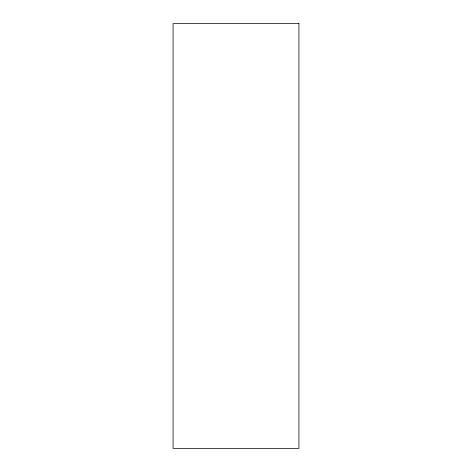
<?xml version="1.0" encoding="UTF-8"?>
<svg xmlns="http://www.w3.org/2000/svg" width="472" height="472" viewBox="0 0 472 472"><rect width="100%" height="100%" fill="white"/><g stroke="black" fill="none" stroke-linecap="round" stroke-linejoin="round"><path stroke-width="0.71" d="M298.918 23.6L173.082 23.6L173.082 448.4L298.918 448.4L298.918 23.6"/></g></svg>
